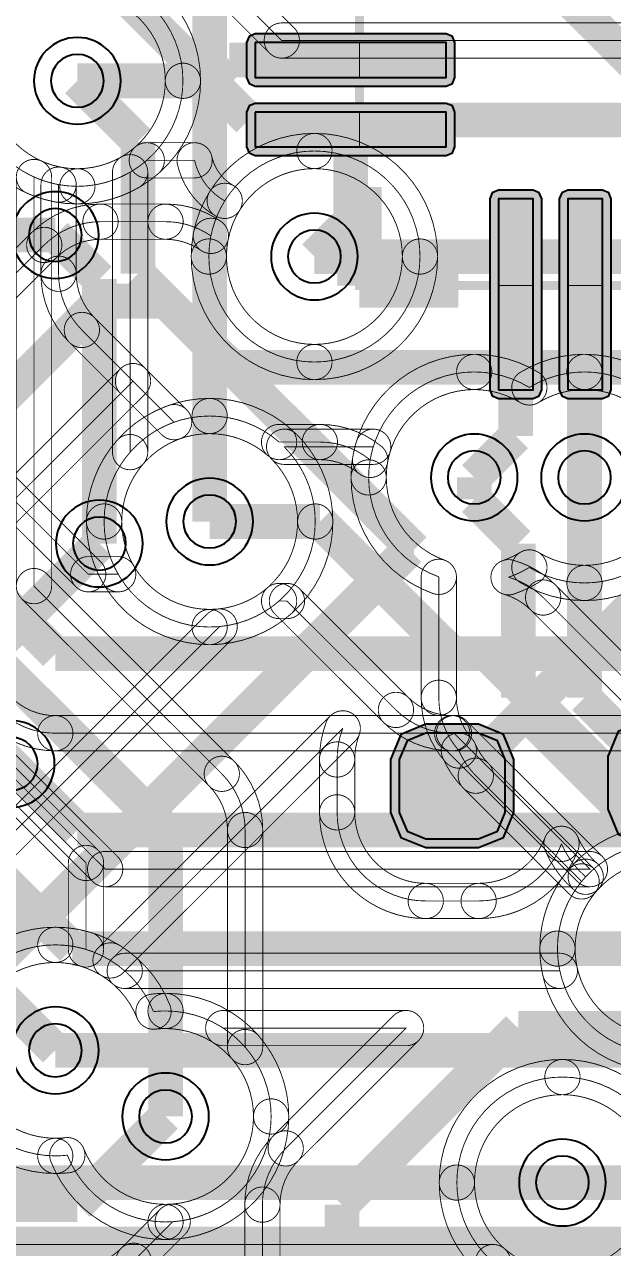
# Model space of a CAD drawing. Header units: millimetres. Extents: x -2.5 to 44.5, y -38.5 to 2.5.
# Drawn here: x 13.54 to 16.93, y -26.28 to -19.23 of the extents above; entities that cross this region are included whole.
import ezdxf

# ---------------------------------------------------------------- set-up
doc = ezdxf.new("R2010")
doc.units = ezdxf.units.MM
for name, color, linetype, true_color in [('Bottom Layer', 7, 'Continuous', 0x0000ff), ('Bottom Paste Mask Layer', 7, 'Continuous', 0x800000), ('Bottom Silkscreen Layer', 7, 'Continuous', 0x808000), ('Bottom Solder Mask Layer', 7, 'Continuous', 0xff00ff), ('Component Shape Layer', 7, 'Continuous', 0x00cccc), ('Hole Layer', 7, 'Continuous', 0x816200), ('Inner1', 7, 'Continuous', 0xbc8e00), ('Inner2', 7, 'Continuous', 0x70dbfa), ('Multi-Layer', 7, 'Continuous', 0xc0c0c0), ('Pin Soldering Layer', 7, 'Continuous', 0xcc9999), ('Top Layer', 7, 'Continuous', 0xff0000), ('Top Silkscreen Layer', 7, 'Continuous', 0xffff00)]:
    doc.layers.add(name, color=color, linetype=linetype, true_color=true_color)

msp = doc.modelspace()

# ---------------------------------------------------------------- hatches: boundary and pattern name
at = {"layer": 'Bottom Layer'}
for points in [[(14.8679, -19.3381), (14.8679, -19.5381), (15.9679, -19.5381), (15.9679, -19.3381)], [(14.8679, -19.7381), (14.8679, -19.9381), (15.9679, -19.9381), (15.9679, -19.7381)], [(16.2681, -21.3381), (16.4681, -21.3381), (16.4681, -20.2381), (16.2681, -20.2381)], [(16.6681, -21.3381), (16.8681, -21.3381), (16.8681, -20.2381), (16.6681, -20.2381)], [(15.6972, -23.4696), (15.6972, -23.7744), (15.7419, -23.8822), (15.8496, -23.9268), (16.1544, -23.9268), (16.2622, -23.8822), (16.3068, -23.7744), (16.3068, -23.4696), (16.2622, -23.3619), (16.1544, -23.3172), (15.8496, -23.3172), (15.7419, -23.3619)]]:
    msp.add_hatch(color=256, dxfattribs=at).paths.add_polyline_path(points)
at = {"layer": 'Bottom Paste Mask Layer'}
for points in [[(14.8679, -19.5381), (14.8679, -19.3381), (15.968, -19.3381), (15.968, -19.5381)], [(15.968, -19.7381), (15.968, -19.9381), (14.8679, -19.9381), (14.8679, -19.7381)], [(16.4681, -20.238), (16.4681, -21.338), (16.2681, -21.338), (16.2681, -20.238)], [(16.8681, -20.238), (16.8681, -21.338), (16.6681, -21.338), (16.6681, -20.238)]]:
    msp.add_hatch(color=256, dxfattribs=at).paths.add_polyline_path(points)
at = {"layer": 'Bottom Solder Mask Layer'}
for points in [[(14.8179, -19.3381), (14.8179, -19.5381), (14.8325, -19.5734), (14.8679, -19.5881), (15.9679, -19.5881), (16.0032, -19.5734), (16.0179, -19.5381), (16.0179, -19.3381), (16.0032, -19.3027), (15.9679, -19.288), (14.8679, -19.288), (14.8325, -19.3027)], [(14.8179, -19.7381), (14.8179, -19.9381), (14.8325, -19.9735), (14.8679, -19.9881), (15.9679, -19.9881), (16.0032, -19.9735), (16.0179, -19.9381), (16.0179, -19.7381), (16.0032, -19.7027), (15.9679, -19.6881), (14.8679, -19.6881), (14.8325, -19.7027)], [(16.2681, -21.3881), (16.4681, -21.3881), (16.5035, -21.3734), (16.5181, -21.3381), (16.5181, -20.2381), (16.5035, -20.2027), (16.4681, -20.1881), (16.2681, -20.1881), (16.2327, -20.2027), (16.2181, -20.2381), (16.2181, -21.3381), (16.2327, -21.3734)], [(16.6681, -21.3881), (16.8681, -21.3881), (16.9035, -21.3734), (16.9182, -21.3381), (16.9182, -20.2381), (16.9035, -20.2027), (16.8681, -20.1881), (16.6681, -20.1881), (16.6328, -20.2027), (16.6181, -20.2381), (16.6181, -21.3381), (16.6328, -21.3734)], [(16.8984, -23.4518), (16.8984, -23.7566), (16.958, -23.9005), (17.1018, -23.96), (17.4066, -23.96), (17.5504, -23.9005), (17.61, -23.7566), (17.61, -23.4518), (17.5504, -23.308), (17.4066, -23.2484), (17.1018, -23.2484), (16.958, -23.308)], [(15.6462, -23.4696), (15.6462, -23.7744), (15.7058, -23.9183), (15.8496, -23.9778), (16.1544, -23.9778), (16.2983, -23.9183), (16.3578, -23.7744), (16.3578, -23.4696), (16.2983, -23.3258), (16.1544, -23.2662), (15.8496, -23.2662), (15.7058, -23.3258)]]:
    msp.add_hatch(color=256, dxfattribs=at).paths.add_polyline_path(points)
at = {"layer": 'Pin Soldering Layer'}
for points in [[(15.4681, -19.538), (15.9681, -19.538), (15.9681, -19.338), (15.4681, -19.338)], [(15.4681, -19.938), (15.9681, -19.938), (15.9681, -19.738), (15.4681, -19.738)], [(16.2681, -20.238), (16.2681, -20.738), (16.4681, -20.738), (16.4681, -20.238)], [(16.6681, -20.238), (16.6681, -20.738), (16.8681, -20.738), (16.8681, -20.238)]]:
    msp.add_hatch(color=256, dxfattribs=at).paths.add_polyline_path(points)

# ---------------------------------------------------------------- linework, layer by layer
at = {"layer": 'Bottom Layer', "const_width": 0.2}
for points in [[(16.637, -19.05), (17.526, -19.939)], [(14.5979, -19.558), (14.7179, -19.4381)], [(14.7179, -19.4381), (15.4179, -19.4381)], [(13.843, -19.558), (14.5979, -19.558)], [(15.4179, -19.8381), (15.4179, -20.3613)], [(15.4179, -20.3613), (15.2085, -20.5707)], [(12.4978, -20.447), (13.716, -20.447)], [(16.3681, -20.7881), (16.3681, -21.605)], [(16.764, -20.7922), (16.7681, -20.7881)], [(16.764, -21.844), (16.764, -20.7922)], [(12.8478, -21.9566), (13.9764, -20.828)], [(13.9764, -20.828), (14.351, -20.828)], [(14.351, -20.828), (15.783, -22.26)], [(16.3681, -21.605), (16.129, -21.844)], [(13.97, -22.225), (13.081, -23.114)], [(13.292, -24.722), (15.754, -22.26)], [(15.754, -22.26), (15.783, -22.26)], [(17.1682, -22.4559), (16.002, -23.622)], [(13.081, -23.114), (13.462, -23.495)], [(13.716, -25.1461), (13.292, -24.722)], [(17.8865, -25.9081), (16.637, -25.9081)]]:
    msp.add_lwpolyline(points, dxfattribs=at)
at = {"layer": 'Bottom Layer'}
for points in [[(14.8679, -19.3381), (14.8679, -19.5381), (15.9679, -19.5381), (15.9679, -19.3381)], [(14.8679, -19.7381), (14.8679, -19.9381), (15.9679, -19.9381), (15.9679, -19.7381)], [(16.2681, -21.3381), (16.4681, -21.3381), (16.4681, -20.2381), (16.2681, -20.2381)], [(16.6681, -21.3381), (16.8681, -21.3381), (16.8681, -20.2381), (16.6681, -20.2381)], [(15.6972, -23.4696), (15.6972, -23.7744), (15.7419, -23.8822), (15.8496, -23.9268), (16.1544, -23.9268), (16.2622, -23.8822), (16.3068, -23.7744), (16.3068, -23.4696), (16.2622, -23.3619), (16.1544, -23.3172), (15.8496, -23.3172), (15.7419, -23.3619)]]:
    msp.add_lwpolyline(points, close=True, dxfattribs=at)
at = {"layer": 'Bottom Layer', "const_width": 0.00508}
for points in [[(13.843, -20.2678, -0.192022), (13.3547, -20.073, -1), (13.4945, -19.9256, 0.192022), (13.843, -20.0646, -1)], [(14.3098, -20.0927, -0.181366), (13.843, -20.2678, -1), (13.843, -20.0646, 0.181366), (14.1761, -19.9396, -1)], [(14.243, -20.1178, -1), (14.243, -19.9146), (14.5183, -19.9146, -1), (14.5183, -20.1178)], [(14.6418, -20.3384, -0.212365), (14.4192, -20.0383, -1), (14.6175, -19.994, 0.212365), (14.7417, -20.1615, -1)], [(13.6524, -20.5041), (12.9268, -21.2297, 0.008483), (12.9272, -21.209, 0.065259), (12.9066, -21.0523, 0.312471), (13.1388, -20.717), (13.1388, -20.177, 0.105519), (13.1076, -20.0308, 0.041493), (13.208, -20.0392, 0.091267), (13.4246, -19.9993, 0.192022), (13.843, -20.1662, 0.181366), (14.243, -20.0162), (14.5183, -20.0162, 0.212365), (14.6918, -20.25), (14.6918, -20.25, 0.089837), (14.6121, -20.4516), (14.6121, -20.4516, 0.152771), (14.351, -20.3699), (13.9764, -20.3699), (13.9764, -20.3699, 0.198912), (13.6524, -20.5041)], [(14.5125, -20.4317, -0.089837), (14.6055, -20.1964, -1), (14.7781, -20.3035, 0.089837), (14.7118, -20.4715, -1)], [(14.6421, -20.3386, -1), (14.7415, -20.1614), (14.7415, -20.1614, -1), (14.6421, -20.3386)], [(13.5806, -20.4322, -0.198912), (13.9764, -20.2683, -1), (13.9764, -20.4715, 0.198912), (13.7242, -20.5759, -1)], [(13.9764, -20.4715, -1), (13.9764, -20.2683), (14.351, -20.2683, -1), (14.351, -20.4715)], [(13.9764, -20.4715, -1), (13.9764, -20.2683), (13.9764, -20.2683, -1), (13.9764, -20.4715)], [(14.351, -20.2683, -0.152771), (14.67, -20.3681, -1), (14.5542, -20.5351, 0.152771), (14.351, -20.4715, -1)], [(14.6956, -20.5095, -1), (14.5286, -20.3937), (14.5286, -20.3937, -1), (14.6956, -20.5095)], [(12.9987, -21.3015, -1), (12.855, -21.1578), (13.5806, -20.4322, -1), (13.7242, -20.5759)], [(13.7242, -20.5759, -1), (13.5806, -20.4322), (13.5806, -20.4322, -1), (13.7242, -20.5759)], [(13.2436, -22.3524, -1), (13.0999, -22.2087), (14.0918, -21.2168, -1), (14.2355, -21.3605)], [(14.0918, -21.3605, -1), (14.2355, -21.2168), (14.4723, -21.4535, -1), (14.3286, -21.5972)], [(13.292, -24.0741), (13.1655, -23.9476), (13.1655, -23.9476, 0.080375), (13.0468, -23.8619, 0.176543), (12.9152, -23.655), (12.9152, -22.5731, 0.17397), (13.046, -22.3696, 0.084728), (13.1718, -22.2805), (13.1718, -22.2805), (14.1637, -21.2886), (14.4004, -21.5254, 0.316931), (13.9969, -22.098, 0.414214), (14.605, -22.7062, 0.023741), (14.6627, -22.7034)], [(13.8953, -22.098, -0.316931), (14.3662, -21.4297, -1), (14.4346, -21.621, 0.316931), (14.0985, -22.098, -1)], [(14.605, -22.8078, -0.414214), (13.8953, -22.098, -1), (14.0985, -22.098, 0.414214), (14.605, -22.6046, -1)], [(13.3638, -24.146, -1), (13.2202, -24.0023), (14.5908, -22.6316, -1), (14.7345, -22.7753)], [(14.6723, -22.8046, -0.023741), (14.605, -22.8078, -1), (14.605, -22.6046, 0.023741), (14.653, -22.6023, -1)], [(14.106, -24.6996, -1), (13.9623, -24.5559), (15.2998, -23.2185, -1), (15.4435, -23.3622)], [(15.2375, -23.4696, -0.089969), (15.2765, -23.2546, -1), (15.4667, -23.326, 0.089969), (15.4407, -23.4696, -1)], [(15.2375, -23.4696, -1), (15.4407, -23.4696), (15.4407, -23.7744, -1), (15.2375, -23.7744)], [(15.8496, -24.3866, -0.414214), (15.2375, -23.7744, -1), (15.4407, -23.7744, 0.414214), (15.8496, -24.1834, -1)], [(16.7267, -23.9918, -0.31147), (16.1544, -24.3866, -1), (16.1544, -24.1834, 0.31147), (16.5367, -23.9197, -1)], [(16.6713, -24.0493, -1), (16.5921, -23.8622), (16.5921, -23.8622, -1), (16.6713, -24.0493)], [(16.7051, -24.2229, -0.116823), (16.5381, -23.9954, -1), (16.7253, -23.9161, 0.116823), (16.8368, -24.0681, -1)], [(16.5066, -24.5596, -0.189476), (16.6966, -24.0763, -1), (16.8454, -24.2147, 0.189476), (16.7098, -24.5596, -1)], [(16.8484, -24.2113, -1), (16.6936, -24.0796), (16.6936, -24.0796, -1), (16.8484, -24.2113)], [(15.8496, -24.3866, -1), (15.8496, -24.1834), (16.1544, -24.1834, -1), (16.1544, -24.3866)], [(17.2163, -25.2693, -0.414214), (16.5066, -24.5596, -1), (16.7098, -24.5596, 0.414214), (17.2163, -25.0661, -1)], [(14.0873, -24.5412, -0.162529), (14.3762, -24.8856, -1), (14.1872, -24.9602, 0.162529), (13.981, -24.7144, -1)], [(14.2702, -24.8219, -0.028557), (14.351, -24.8173, -1), (14.351, -25.0205, 0.028557), (14.2933, -25.0238, -1)], [(14.351, -24.8173, -0.414214), (15.0608, -25.5271, -1), (14.8576, -25.5271, 0.414214), (14.351, -25.0205, -1)], [(13.716, -25.8558, -0.39451), (13.0079, -25.1941, -1), (13.2106, -25.1803, 0.39451), (13.716, -25.6526, -1)], [(15.9273, -25.9081, -0.414214), (16.637, -25.1983, -1), (16.637, -25.4015, 0.414214), (16.1305, -25.9081, -1)], [(16.637, -25.1983, -0.181366), (17.1038, -25.3734, -1), (16.9701, -25.5265, 0.181366), (16.637, -25.4015, -1)], [(15.0608, -25.5271, -0.414214), (14.351, -26.2368, -1), (14.351, -26.0336, 0.414214), (14.8576, -25.5271, -1)], [(13.7969, -25.8512, -0.028557), (13.716, -25.8558, -1), (13.716, -25.6526, 0.028557), (13.7737, -25.6493, -1)], [(14.351, -26.2368, -0.307975), (13.6908, -25.7875, -1), (13.8798, -25.7129, 0.307975), (14.351, -26.0336, -1)], [(16.3108, -26.5384, -0.280311), (15.9273, -25.9081, -1), (16.1305, -25.9081, 0.280311), (16.4042, -26.3579, -1)]]:
    msp.add_lwpolyline(points, format="xyb", close=True, dxfattribs=at)
for points in [[(13.1093, -25.1872, 0.39451), (13.716, -25.7542, 0.028557), (13.7853, -25.7502, 0.307975), (14.351, -26.1352, 0.414214), (14.9592, -25.5271, 0.414214), (14.351, -24.9189, 0.028557), (14.2817, -24.9229, 0.162529), (14.0342, -24.6278), (15.3716, -23.2903, 0.089969), (15.3391, -23.4696), (15.3391, -23.7744, 0.414214), (15.8496, -24.285), (16.1544, -24.285, 0.31147), (16.6317, -23.9557), (16.6317, -23.9557, 0.116823), (16.771, -24.1455), (16.771, -24.1455, 0.189476), (16.6082, -24.5596, 0.414214), (17.2163, -25.1677, 0.123081)], [(17.037, -25.4499, 0.181366), (16.637, -25.2999, 0.414214), (16.0289, -25.9081, 0.280311), (16.3575, -26.4481, 0.236178)]]:
    msp.add_lwpolyline(points, format="xyb", dxfattribs=at)
at = {"layer": 'Bottom Paste Mask Layer', "const_width": 0.00508}
for points in [[(14.8679, -19.5381), (14.8679, -19.3381), (15.968, -19.3381), (15.968, -19.5381)], [(14.8679, -19.5381), (14.8679, -19.3381), (15.968, -19.3381), (15.968, -19.5381)], [(15.968, -19.7381), (15.968, -19.9381), (14.8679, -19.9381), (14.8679, -19.7381)], [(15.968, -19.7381), (15.968, -19.9381), (14.8679, -19.9381), (14.8679, -19.7381)], [(16.4681, -20.238), (16.4681, -21.338), (16.2681, -21.338), (16.2681, -20.238)], [(16.4681, -20.238), (16.4681, -21.338), (16.2681, -21.338), (16.2681, -20.238)], [(16.8681, -20.238), (16.8681, -21.338), (16.6681, -21.338), (16.6681, -20.238)], [(16.8681, -20.238), (16.8681, -21.338), (16.6681, -21.338), (16.6681, -20.238)]]:
    msp.add_lwpolyline(points, close=True, dxfattribs=at)
at = {"layer": 'Bottom Silkscreen Layer', "const_width": 0.254}
for points in [[(15.4681, -20.1691), (15.4681, -20.738)], [(15.4681, -20.1691), (15.4681, -20.738)], [(15.4681, -20.738), (16.0369, -20.738)], [(15.4681, -20.738), (16.0369, -20.738)]]:
    msp.add_lwpolyline(points, dxfattribs=at)
at = {"layer": 'Bottom Solder Mask Layer'}
for points in [[(14.8179, -19.3381), (14.8179, -19.5381), (14.8325, -19.5734), (14.8679, -19.5881), (15.9679, -19.5881), (16.0032, -19.5734), (16.0179, -19.5381), (16.0179, -19.3381), (16.0032, -19.3027), (15.9679, -19.288), (14.8679, -19.288), (14.8325, -19.3027)], [(14.8179, -19.7381), (14.8179, -19.9381), (14.8325, -19.9735), (14.8679, -19.9881), (15.9679, -19.9881), (16.0032, -19.9735), (16.0179, -19.9381), (16.0179, -19.7381), (16.0032, -19.7027), (15.9679, -19.6881), (14.8679, -19.6881), (14.8325, -19.7027)], [(16.2681, -21.3881), (16.4681, -21.3881), (16.5035, -21.3734), (16.5181, -21.3381), (16.5181, -20.2381), (16.5035, -20.2027), (16.4681, -20.1881), (16.2681, -20.1881), (16.2327, -20.2027), (16.2181, -20.2381), (16.2181, -21.3381), (16.2327, -21.3734)], [(16.6681, -21.3881), (16.8681, -21.3881), (16.9035, -21.3734), (16.9182, -21.3381), (16.9182, -20.2381), (16.9035, -20.2027), (16.8681, -20.1881), (16.6681, -20.1881), (16.6328, -20.2027), (16.6181, -20.2381), (16.6181, -21.3381), (16.6328, -21.3734)], [(16.8984, -23.4518), (16.8984, -23.7566), (16.958, -23.9005), (17.1018, -23.96), (17.4066, -23.96), (17.5504, -23.9005), (17.61, -23.7566), (17.61, -23.4518), (17.5504, -23.308), (17.4066, -23.2484), (17.1018, -23.2484), (16.958, -23.308)], [(15.6462, -23.4696), (15.6462, -23.7744), (15.7058, -23.9183), (15.8496, -23.9778), (16.1544, -23.9778), (16.2983, -23.9183), (16.3578, -23.7744), (16.3578, -23.4696), (16.2983, -23.3258), (16.1544, -23.2662), (15.8496, -23.2662), (15.7058, -23.3258)]]:
    msp.add_lwpolyline(points, close=True, dxfattribs=at)
at = {"layer": 'Component Shape Layer', "const_width": 0.0508}
msp.add_lwpolyline([(15.4679, -20.738), (22.468, -20.738), (22.468, -13.738), (15.4679, -13.738)], close=True, dxfattribs=at)
msp.add_lwpolyline([(15.4679, -20.738), (22.468, -20.738), (22.468, -13.738), (15.4679, -13.738)], close=True, dxfattribs=at)
at = {"layer": 'Hole Layer'}
for points in [[(13.6905, -19.558, 1), (13.9955, -19.558), (13.9955, -19.558, 1), (13.6905, -19.558)], [(13.5635, -20.447, 1), (13.8685, -20.447), (13.8685, -20.447, 1), (13.5635, -20.447)], [(15.056, -20.5707, 1), (15.361, -20.5707), (15.361, -20.5707, 1), (15.056, -20.5707)], [(14.4525, -22.098, 1), (14.7575, -22.098), (14.7575, -22.098, 1), (14.4525, -22.098)], [(13.8175, -22.225, 1), (14.1225, -22.225), (14.1225, -22.225, 1), (13.8175, -22.225)], [(13.3095, -23.495, 1), (13.6145, -23.495), (13.6145, -23.495, 1), (13.3095, -23.495)], [(13.5635, -25.1461, 1), (13.8685, -25.1461), (13.8685, -25.1461, 1), (13.5635, -25.1461)], [(14.1985, -25.5271, 1), (14.5035, -25.5271), (14.5035, -25.5271, 1), (14.1985, -25.5271)]]:
    msp.add_lwpolyline(points, format="xyb", dxfattribs=at)
for points in [[(15.9765, -21.844, 1), (16.2815, -21.844, 1)], [(16.6115, -21.844, 1), (16.9165, -21.844, 1)], [(16.4845, -25.9081, 1), (16.7895, -25.9081, 1)]]:
    msp.add_lwpolyline(points, format="xyb", close=True, dxfattribs=at)
at = {"layer": 'Inner1', "const_width": 0.00508}
for points in [[(13.129, -18.828, 0.376563), (12.5999, -19.431, 0.414214), (13.208, -20.0392, 0.091267), (13.4246, -19.9993, 0.192022), (13.843, -20.1662, 0.414214), (14.4512, -19.558, 0.248031), (14.1856, -19.0555, 0.173899)], [(18.3509, -24.361), (16.526, -22.5361), (16.526, -22.5361, 0.128174), (16.3267, -22.4192, 0.054635), (16.4465, -22.3627, 0.138192), (16.764, -22.4522, 0.414214), (17.3722, -21.844, 0.414214), (16.764, -21.2359, 0.138192), (16.4465, -21.3254, 0.138192), (16.129, -21.2359, 0.366047), (15.5294, -21.7428, 0.172573), (15.24, -21.6399), (15.005, -21.6399, 0.181366), (14.605, -21.4899, 0.414214), (13.9969, -22.098, 0.414214), (14.605, -22.7062, 0.181366), (15.005, -22.5562), (15.0503, -22.5562), (15.6781, -23.184), (15.6781, -23.184, 0.198912), (16.002, -23.3182), (16.0123, -23.3182), (16.7955, -24.1014), (14.0032, -24.1014), (11.1638, -21.262, 0.39451)]]:
    msp.add_lwpolyline(points, format="xyb", dxfattribs=at)
for points in [[(14.2428, -18.9716, -0.248031), (14.5528, -19.558, -1), (14.3496, -19.558, 0.248031), (14.1283, -19.1395, -1)], [(14.5528, -19.558, -0.414214), (13.843, -20.2678, -1), (13.843, -20.0646, 0.414214), (14.3496, -19.558, -1)], [(14.4988, -20.5707, -0.414214), (15.2085, -19.8609, -1), (15.2085, -20.0641, 0.414214), (14.702, -20.5707, -1)], [(15.2085, -19.8609, -0.414214), (15.9182, -20.5707, -1), (15.715, -20.5707, 0.414214), (15.2085, -20.0641, -1)], [(13.843, -20.2678, -0.192022), (13.3547, -20.073, -1), (13.4945, -19.9256, 0.192022), (13.843, -20.0646, -1)], [(15.2085, -21.1788, 0.414214), (15.8166, -20.5707, 0.414214), (15.2085, -19.9625, 0.414214), (14.6004, -20.5707, 0.414214)], [(15.2085, -21.2804, -0.414214), (14.4988, -20.5707, -1), (14.702, -20.5707, 0.414214), (15.2085, -21.0772, -1)], [(15.9182, -20.5707, -0.414214), (15.2085, -21.2804, -1), (15.2085, -21.0772, 0.414214), (15.715, -20.5707, -1)], [(15.4292, -21.7259, -0.366047), (16.129, -21.1343, -1), (16.129, -21.3375, 0.366047), (15.6296, -21.7597, -1)], [(16.129, -21.1343, -0.138192), (16.4996, -21.2387, -1), (16.3935, -21.412, 0.138192), (16.129, -21.3375, -1)], [(16.3935, -21.2387, -0.138192), (16.764, -21.1343, -1), (16.764, -21.3375, 0.138192), (16.4996, -21.412, -1)], [(16.764, -21.1343, -0.414214), (17.4738, -21.844, -1), (17.2706, -21.844, 0.414214), (16.764, -21.3375, -1)], [(11.0919, -21.3339, -1), (11.2356, -21.1902), (14.075, -24.0296, -1), (13.9313, -24.1733)], [(13.8953, -22.098, -0.414214), (14.605, -21.3883, -1), (14.605, -21.5915, 0.414214), (14.0985, -22.098, -1)], [(14.605, -21.3883, -0.181366), (15.0718, -21.5634, -1), (14.9381, -21.7164, 0.181366), (14.605, -21.5915, -1)], [(15.005, -21.7415, -1), (15.005, -21.5383), (15.24, -21.5383, -1), (15.24, -21.7415)], [(15.24, -21.5383, -0.172573), (15.5935, -21.6641, -1), (15.4652, -21.8216, 0.172573), (15.24, -21.7415, -1)], [(17.4738, -21.844, -0.414214), (16.764, -22.5538, -1), (16.764, -22.3506, 0.414214), (17.2706, -21.844, -1)], [(14.605, -22.8078, -0.414214), (13.8953, -22.098, -1), (14.0985, -22.098, 0.414214), (14.605, -22.6046, -1)], [(16.4996, -22.4494, -0.054635), (16.3597, -22.5153, -1), (16.2936, -22.3231, 0.054635), (16.3935, -22.2761, -1)], [(16.764, -22.5538, -0.138192), (16.3935, -22.4494, -1), (16.4996, -22.2761, 0.138192), (16.764, -22.3506, -1)], [(16.3543, -22.3214, -0.128174), (16.5978, -22.4642, -1), (16.4541, -22.6079, 0.128174), (16.299, -22.5169, -1)], [(15.0718, -22.6327, -0.181366), (14.605, -22.8078, -1), (14.605, -22.6046, 0.181366), (14.9381, -22.4796, -1)], [(15.005, -22.6578, -1), (15.005, -22.4546), (15.0503, -22.4546, -1), (15.0503, -22.6578)], [(14.9784, -22.628, -1), (15.1221, -22.4843), (15.7499, -23.1122, -1), (15.6062, -23.2558)], [(16.4541, -22.6079, -1), (16.5978, -22.4642), (18.4228, -24.2892, -1), (18.2791, -24.4329)], [(16.4541, -22.6079, -1), (16.5978, -22.4642), (16.5978, -22.4642, -1), (16.4541, -22.6079)], [(15.6062, -23.2558, -1), (15.7499, -23.1122), (15.7499, -23.1122, -1), (15.6062, -23.2558)], [(16.002, -23.4198, -0.198912), (15.6062, -23.2558, -1), (15.7499, -23.1122, 0.198912), (16.002, -23.2166, -1)], [(16.002, -23.4198, -1), (16.002, -23.2166), (16.0123, -23.2166, -1), (16.0123, -23.4198)], [(15.9404, -23.39, -1), (16.0841, -23.2463), (16.8673, -24.0296, -1), (16.7237, -24.1733)], [(14.0032, -24.203, -1), (14.0032, -23.9998), (16.7955, -23.9998, -1), (16.7955, -24.203)], [(14.7388, -24.9326, -0.253415), (15.0608, -25.5271, -1), (14.8576, -25.5271, 0.253415), (14.6278, -25.1028, -1)], [(14.6833, -25.1193, -1), (14.6833, -24.9161), (15.7365, -24.9161, -1), (15.7365, -25.1193)], [(15.1149, -25.7829, -1), (14.9712, -25.6393), (15.6646, -24.9459, -1), (15.8083, -25.0896)], [(14.9089, -26.0351), (14.9089, -26.7509, 0.198559), (14.1012, -26.4135, 0.046722), (14.167, -26.359), (14.167, -26.359), (14.3922, -26.1338, 0.39451), (14.9592, -25.5271, 0.253415), (14.6833, -25.0177), (15.7365, -25.0177), (15.0431, -25.7111), (15.0431, -25.7111, 0.198912), (14.9089, -26.0351)], [(15.0608, -25.5271, -0.39451), (14.3991, -26.2352, -1), (14.3853, -26.0324, 0.39451), (14.8576, -25.5271, -1)], [(14.8073, -26.0351, -0.198912), (14.9712, -25.6393, -1), (15.1149, -25.7829, 0.198912), (15.0105, -26.0351, -1)], [(15.1149, -25.7829, -1), (14.9712, -25.6393), (14.9712, -25.6393, -1), (15.1149, -25.7829)], [(15.0105, -26.7509, -1), (14.8073, -26.7509), (14.8073, -26.0351, -1), (15.0105, -26.0351)], [(14.8073, -26.0351, -1), (15.0105, -26.0351), (15.0105, -26.0351, -1), (14.8073, -26.0351)], [(14.2388, -26.4308, -1), (14.0951, -26.2872), (14.3203, -26.062, -1), (14.464, -26.2056)], [(14.2388, -26.4308, -0.046722), (14.1585, -26.4975, -1), (14.0439, -26.3296, 0.046722), (14.0951, -26.2872, -1)], [(14.2388, -26.4308, -1), (14.0951, -26.2872), (14.0951, -26.2872, -1), (14.2388, -26.4308)]]:
    msp.add_lwpolyline(points, format="xyb", close=True, dxfattribs=at)
at = {"layer": 'Inner1', "const_width": 0.2}
for points in [[(13.716, -20.447), (13.97, -20.701)], [(13.97, -20.701), (13.97, -22.225)], [(13.8134, -24.5596), (10.557, -21.3032)], [(15.24, -22.098), (14.605, -22.098)], [(16.002, -22.86), (15.24, -22.098)], [(16.202, -22.86), (16.002, -22.86)], [(18.027, -24.685), (16.202, -22.86)], [(17.2163, -24.5596), (13.8134, -24.5596)], [(15.367, -26.0351), (16.383, -25.0191)], [(16.383, -25.0191), (17.8905, -25.0191)], [(13.843, -26.0351), (14.351, -25.5271)], [(13.208, -26.0351), (13.843, -26.0351)], [(15.367, -27.6861), (15.367, -26.0351)]]:
    msp.add_lwpolyline(points, dxfattribs=at)
at = {"layer": 'Inner2', "const_width": 0.2}
for points in [[(14.605, -22.098), (14.605, -15.875)], [(12.954, -22.098), (13.716, -22.86)], [(24.257, -22.86), (13.716, -22.86)], [(13.843, -23.876), (13.462, -23.495)], [(18.415, -23.876), (13.843, -23.876)], [(17.272, -25.1461), (13.716, -25.1461)], [(16.637, -25.9081), (11.43, -25.9081)]]:
    msp.add_lwpolyline(points, dxfattribs=at)
at = {"layer": 'Inner2', "const_width": 0.00508}
for points in [[(13.843, -20.2678, -0.192022), (13.3547, -20.073, -1), (13.4945, -19.9256, 0.192022), (13.843, -20.0646, -1)], [(13.9969, -22.098, 0.13155), (14.0782, -22.4019), (13.9058, -22.4019), (13.4122, -21.9083), (13.4122, -20.0039, 0.005437), (13.4246, -19.9993, 0.192022), (13.843, -20.1662, 0.13155), (14.1469, -20.0848), (14.1469, -21.6981, 0.181366)], [(14.1977, -20.1728, -0.13155), (13.843, -20.2678, -1), (13.843, -20.0646, 0.13155), (14.0961, -19.9968, -1)], [(14.0453, -20.0848, -1), (14.2485, -20.0848), (14.2485, -21.6981, -1), (14.0453, -21.6981)], [(13.8953, -22.098, -0.181366), (14.0703, -21.6313, -1), (14.2234, -21.7649, 0.181366), (14.0985, -22.098, -1)], [(13.3403, -21.9801, -1), (13.484, -21.8364), (13.9776, -22.3301, -1), (13.834, -22.4737)], [(13.9902, -22.4527, -0.13155), (13.8953, -22.098, -1), (14.0985, -22.098, 0.13155), (14.1663, -22.3511, -1)], [(13.9058, -22.5035, -1), (13.9058, -22.3003), (14.0782, -22.3003, -1), (14.0782, -22.5035)], [(13.1079, -25.1461, 0.13155), (13.1892, -25.4499), (11.6198, -25.4499), (10.6809, -24.511), (12.643, -22.549), (12.643, -22.549, 0.044282), (12.695, -22.4869), (13.3921, -23.184), (13.3921, -23.184, 0.198912), (13.716, -23.3182), (19.3894, -23.3182, 0.099408), (19.3539, -23.495), (19.3539, -23.7303, 0.13155), (19.05, -23.6489, 0.39451), (18.4433, -24.2159), (17.9713, -24.6879), (17.8108, -24.6879, 0.053208), (17.8245, -24.5596, 0.414214), (17.2163, -23.9514, 0.414214), (16.6082, -24.5596, 0.053208), (16.6219, -24.6879), (14.116, -24.6879, 0.181366), (13.716, -24.5379, 0.414214)], [(13.716, -23.4198, -0.198912), (13.3202, -23.2558, -1), (13.4639, -23.1122, 0.198912), (13.716, -23.2166, -1)], [(13.716, -23.4198, -1), (13.716, -23.2166), (19.3894, -23.2166, -1), (19.3894, -23.4198)], [(16.5066, -24.5596, -0.414214), (17.2163, -23.8498, -1), (17.2163, -24.053, 0.414214), (16.7098, -24.5596, -1)], [(13.0063, -25.1461, -0.414214), (13.716, -24.4363, -1), (13.716, -24.6395, 0.414214), (13.2095, -25.1461, -1)], [(13.716, -24.4363, -0.181366), (14.1828, -24.6114, -1), (14.0491, -24.7644, 0.181366), (13.716, -24.6395, -1)], [(16.5226, -24.7094, -0.053208), (16.5066, -24.5596, -1), (16.7098, -24.5596, 0.053208), (16.7212, -24.6665, -1)], [(14.116, -24.7895, -1), (14.116, -24.5863), (16.6219, -24.5863, -1), (16.6219, -24.7895)], [(11.43, -26.4678, -1), (11.43, -26.2646), (16.2371, -26.2646, -1), (16.2371, -26.4678)], [(16.3108, -26.5384, -0.060085), (16.1703, -26.4427, -1), (16.3039, -26.2897, 0.060085), (16.4042, -26.3579, -1)]]:
    msp.add_lwpolyline(points, format="xyb", close=True, dxfattribs=at)
at = {"layer": 'Multi-Layer'}
for points in [[(13.593, -19.558, 1), (14.093, -19.558, 1)], [(13.466, -20.447, 1), (13.966, -20.447, 1)], [(14.9585, -20.5707, 1), (15.4585, -20.5707, 1)], [(15.879, -21.844, 1), (16.379, -21.844, 1)], [(16.514, -21.844, 1), (17.014, -21.844, 1)], [(14.355, -22.098, 1), (14.855, -22.098, 1)], [(13.72, -22.225, 1), (14.22, -22.225, 1)], [(13.212, -23.495, 1), (13.712, -23.495, 1)], [(13.466, -25.1461, 1), (13.966, -25.1461, 1)], [(14.101, -25.5271, 1), (14.601, -25.5271, 1)], [(16.387, -25.9081, 1), (16.887, -25.9081, 1)]]:
    msp.add_lwpolyline(points, format="xyb", close=True, dxfattribs=at)
at = {"layer": 'Pin Soldering Layer', "const_width": 0.00508}
for points in [[(15.4681, -19.538), (15.9681, -19.538), (15.9681, -19.338), (15.4681, -19.338)], [(15.4681, -19.538), (15.9681, -19.538), (15.9681, -19.338), (15.4681, -19.338)], [(15.4681, -19.938), (15.9681, -19.938), (15.9681, -19.738), (15.4681, -19.738)], [(15.4681, -19.938), (15.9681, -19.938), (15.9681, -19.738), (15.4681, -19.738)], [(16.2681, -20.238), (16.2681, -20.738), (16.4681, -20.738), (16.4681, -20.238)], [(16.2681, -20.238), (16.2681, -20.738), (16.4681, -20.738), (16.4681, -20.238)], [(16.6681, -20.238), (16.6681, -20.738), (16.8681, -20.738), (16.8681, -20.238)], [(16.6681, -20.238), (16.6681, -20.738), (16.8681, -20.738), (16.8681, -20.238)]]:
    msp.add_lwpolyline(points, close=True, dxfattribs=at)
at = {"layer": 'Top Layer', "const_width": 0.00508}
for points in [[(14.2509, -18.6997, -1), (14.3946, -18.556), (15.0925, -19.2539, -1), (14.9488, -19.3976)], [(15.0207, -19.4274, -1), (15.0207, -19.2242), (19.2206, -19.2242, -1), (19.2206, -19.4274)], [(13.4916, -20.1125, -1), (13.6948, -20.1125), (13.6948, -22.4703, -1), (13.4916, -22.4703)], [(13.7168, -20.2565, -0.061233), (13.5514, -20.2051, -1), (13.6349, -20.0199, 0.061233), (13.753, -20.0565, -1)], [(13.6333, -20.1565, -1), (13.8365, -20.1565), (13.8365, -20.67, -1), (13.6333, -20.67)], [(13.6333, -20.67, -1), (13.8365, -20.67), (13.8365, -20.67, -1), (13.6333, -20.67)], [(13.7972, -21.0658, -0.198912), (13.6333, -20.67, -1), (13.8365, -20.67, 0.198912), (13.9409, -20.9222, -1)], [(13.7972, -21.0658, -1), (13.9409, -20.9222), (13.9409, -20.9222, -1), (13.7972, -21.0658)], [(13.7972, -21.0658, -1), (13.9409, -20.9222), (14.4723, -21.4535, -1), (14.3286, -21.5972)], [(13.8953, -22.098, -0.316931), (14.3662, -21.4297, -1), (14.4346, -21.621, 0.316931), (14.0985, -22.098, -1)], [(15.1059, -21.5952, -0.19942), (15.3148, -22.098, -1), (15.1116, -22.098, 0.19942), (14.9625, -21.7392, -1)], [(15.0342, -21.7688, -1), (15.0342, -21.5656), (15.5472, -21.5656, -1), (15.5472, -21.7688)], [(15.4193, -21.844, -0.073905), (15.45, -21.6376, -1), (15.6444, -21.6967, 0.073905), (15.6225, -21.844, -1)], [(15.8908, -22.5126, -0.317151), (15.4193, -21.844, -1), (15.6225, -21.844, 0.317151), (15.959, -22.3212, -1)], [(14.605, -22.8078, -0.414214), (13.8953, -22.098, -1), (14.0985, -22.098, 0.414214), (14.605, -22.6046, -1)], [(15.3148, -22.098, -0.414214), (14.605, -22.8078, -1), (14.605, -22.6046, 0.414214), (15.1116, -22.098, -1)], [(15.8233, -22.4169, -1), (16.0265, -22.4169), (16.0265, -23.114, -1), (15.8233, -23.114)], [(13.5213, -22.5421, -1), (13.665, -22.3984), (14.7468, -23.4803, -1), (14.6031, -23.6239)], [(12.7392, -23.0558, -1), (12.8829, -22.9122), (13.9647, -23.994, -1), (13.821, -24.1377)], [(15.8233, -23.114, -1), (16.0265, -23.114), (16.0265, -23.114, -1), (15.8233, -23.114)], [(15.9642, -23.4854, -0.183386), (15.8233, -23.114, -1), (16.0265, -23.114, 0.183386), (16.1163, -23.3506, -1)], [(16.0799, -23.5116, -1), (16.0006, -23.3245), (16.0006, -23.3245, -1), (16.0799, -23.5116)], [(16.0662, -23.6349, -0.096368), (15.9467, -23.4577, -1), (16.1338, -23.3783, 0.096368), (16.2099, -23.4913, -1)], [(14.7468, -23.4803, -0.198912), (14.9108, -23.876, -1), (14.7076, -23.876, 0.198912), (14.6031, -23.6239, -1)], [(14.6031, -23.6239, -1), (14.7468, -23.4803), (14.7468, -23.4803, -1), (14.6031, -23.6239)], [(16.0662, -23.6349, -1), (16.2099, -23.4913), (16.2099, -23.4913, -1), (16.0662, -23.6349)], [(16.0662, -23.6349, -1), (16.2099, -23.4913), (16.8192, -24.1006, -1), (16.6755, -24.2442)], [(14.9108, -25.1271, -1), (14.7076, -25.1271), (14.7076, -23.876, -1), (14.9108, -23.876)], [(14.9108, -23.876, -1), (14.7076, -23.876), (14.7076, -23.876, -1), (14.9108, -23.876)], [(13.7913, -24.0658, -1), (13.9945, -24.0658), (13.9945, -24.5642, -1), (13.7913, -24.5642)], [(16.5066, -24.5596, -0.174272), (16.669, -24.1077, -1), (16.8257, -24.2371, 0.174272), (16.7098, -24.5596, -1)], [(13.0063, -25.1461, -0.414214), (13.716, -24.4363, -1), (13.716, -24.6395, 0.414214), (13.2095, -25.1461, -1)], [(13.716, -24.4363, -0.073905), (13.9224, -24.467, -1), (13.8633, -24.6614, 0.073905), (13.716, -24.6395, -1)], [(17.2163, -25.2693, -0.414214), (16.5066, -24.5596, -1), (16.7098, -24.5596, 0.414214), (17.2163, -25.0661, -1)], [(14.8857, -25.0603, -0.181366), (15.0608, -25.5271, -1), (14.8576, -25.5271, 0.181366), (14.7326, -25.1939, -1)], [(13.716, -25.8558, -0.414214), (13.0063, -25.1461, -1), (13.2095, -25.1461, 0.414214), (13.716, -25.6526, -1)], [(15.9273, -25.9081, -0.414214), (16.637, -25.1983, -1), (16.637, -25.4015, 0.414214), (16.1305, -25.9081, -1)], [(16.637, -25.1983, -0.414214), (17.3468, -25.9081, -1), (17.1436, -25.9081, 0.414214), (16.637, -25.4015, -1)], [(15.0608, -25.5271, -0.414214), (14.351, -26.2368, -1), (14.351, -26.0336, 0.414214), (14.8576, -25.5271, -1)], [(13.7969, -25.8512, -0.028557), (13.716, -25.8558, -1), (13.716, -25.6526, 0.028557), (13.7737, -25.6493, -1)], [(14.351, -26.2368, -0.307975), (13.6908, -25.7875, -1), (13.8798, -25.7129, 0.307975), (14.351, -26.0336, -1)], [(16.3108, -26.5384, -0.280311), (15.9273, -25.9081, -1), (16.1305, -25.9081, 0.280311), (16.4042, -26.3579, -1)], [(17.3468, -25.9081, -0.280311), (16.9633, -26.5384, -1), (16.8699, -26.3579, 0.280311), (17.1436, -25.9081, -1)]]:
    msp.add_lwpolyline(points, format="xyb", close=True, dxfattribs=at)
at = {"layer": 'Top Layer', "const_width": 0.2}
for points in [[(13.716, -18.669), (14.8309, -19.7839)], [(14.193, -19.908), (13.843, -19.558)], [(14.8309, -19.7839), (28.5116, -19.7839)], [(14.193, -20.67), (14.193, -19.908)], [(15.2085, -20.5707), (27.5352, -20.5707)], [(14.732, -21.209), (14.193, -20.67)], [(17.653, -21.209), (14.732, -21.209)], [(16.129, -21.971), (16.129, -21.844)], [(16.764, -21.844), (16.764, -23.114)], [(16.383, -22.225), (16.129, -21.971)], [(16.383, -22.225), (16.383, -23.114)], [(14.351, -23.876), (13.135, -22.66)], [(16.383, -23.114), (16.477, -23.2081)], [(18.923, -25.2731), (16.764, -23.114)], [(16.477, -23.2081), (16.462, -23.2391)], [(16.462, -23.2391), (18.8769, -25.6541)], [(14.351, -25.5271), (14.351, -23.876)], [(14.097, -27.5591), (15.3622, -26.2939)], [(15.3622, -26.2939), (20.4776, -26.2939)]]:
    msp.add_lwpolyline(points, dxfattribs=at)
at = {"layer": 'Top Layer', "const_width": 0.00508}
for points in [[(19.2206, -19.3258), (15.0207, -19.3258), (14.3228, -18.6279, 0.39451)], [(12.8111, -22.984), (13.8929, -24.0658), (13.8929, -24.5642, 0.073905), (13.716, -24.5379, 0.414214), (13.1079, -25.1461, 0.414214), (13.716, -25.7542, 0.028557), (13.7853, -25.7502, 0.307975), (14.351, -26.1352, 0.414214), (14.9592, -25.5271, 0.181366), (14.8092, -25.1271), (14.8092, -23.876), (14.8092, -23.876, 0.198912), (14.675, -23.5521), (14.675, -23.5521), (13.5932, -22.4703), (13.5932, -20.1125, 0.061233), (13.7349, -20.1565), (13.7349, -20.67), (13.7349, -20.67, 0.198912), (13.8691, -20.994), (13.8691, -20.994), (14.4004, -21.5254, 0.316931), (13.9969, -22.098, 0.414214), (14.605, -22.7062, 0.414214), (15.2132, -22.098, 0.19942), (15.0342, -21.6672), (15.5472, -21.6672, 0.073905), (15.5209, -21.844, 0.317151), (15.9249, -22.4169), (15.9249, -23.114), (15.9249, -23.114, 0.183386), (16.0403, -23.418), (16.0403, -23.418, 0.096368), (16.1381, -23.5631), (16.1381, -23.5631), (16.7474, -24.1724, 0.174272), (16.6082, -24.5596, 0.414214), (17.2163, -25.1677, 0.174272)], [(16.9166, -26.4481, 0.280311), (17.2452, -25.9081, 0.414214), (16.637, -25.2999, 0.414214), (16.0289, -25.9081, 0.280311), (16.3575, -26.4481, 0.236178)]]:
    msp.add_lwpolyline(points, format="xyb", dxfattribs=at)
at = {"layer": 'Top Silkscreen Layer', "const_width": 0.254}
msp.add_lwpolyline([(10.287, -26.2891), (17.907, -26.2891)], dxfattribs=at)
msp.add_lwpolyline([(10.287, -26.2891), (17.907, -26.2891)], dxfattribs=at)

doc.saveas('drawing.dxf')
